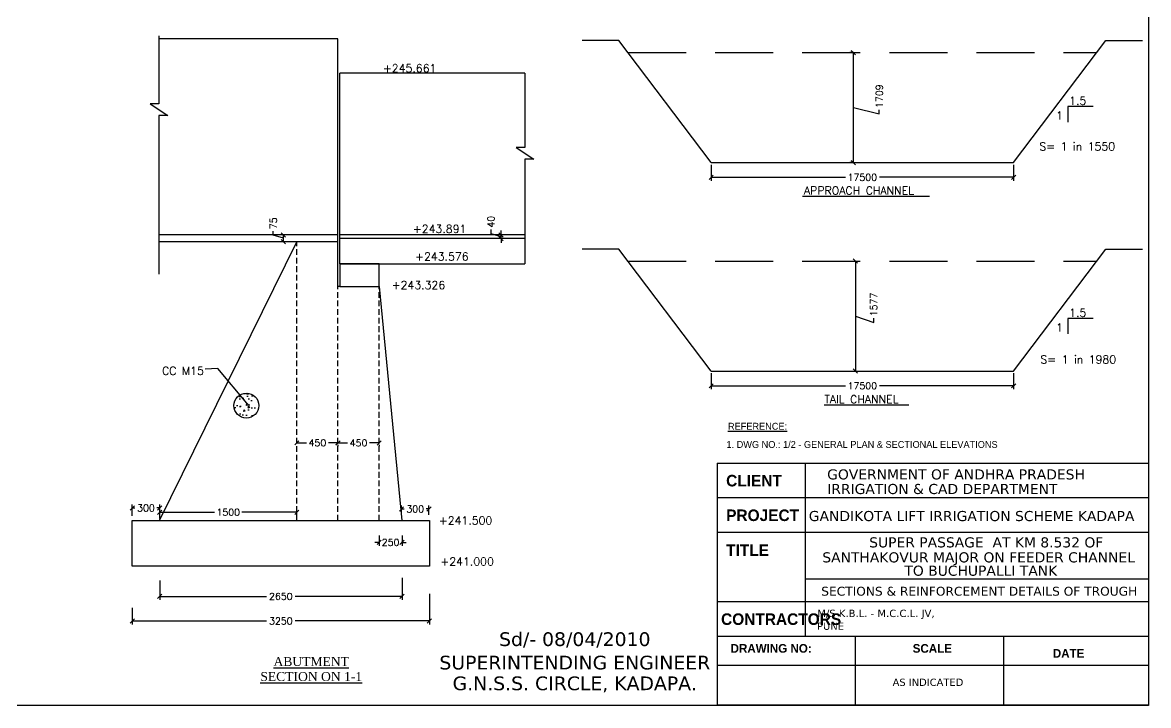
# Model space of a CAD drawing. Header units: inches. Extents: x 103704 to 190976, y -124356 to 89240.
# Drawn here: x 166350 to 190976, y -124356 to -109412 of the extents above; entities that cross this region are included whole.
import ezdxf
from ezdxf.enums import TextEntityAlignment as Align

# ---------------------------------------------------------------- set-up
doc = ezdxf.new("R2010")
doc.units = ezdxf.units.IN
doc.header["$LTSCALE"] = 100
doc.header["$MEASUREMENT"] = 0
doc.header["$PDMODE"] = 3
doc.linetypes.add('DASHED', pattern=[19.05, 12.7, -6.35])
doc.linetypes.add('DASHED2', pattern=[0.375, 0.25, -0.125])
for name, color, linetype in [('Dim', 7, 'Continuous'), ('SHEET', 3, 'Continuous'), ('Text', 7, 'Continuous')]:
    doc.layers.add(name, color=color, linetype=linetype)
doc.styles.add('ARIAL', font='times.ttf')
doc.styles.add('CITYBLUEPR', font='cityb___.ttf')
doc.styles.add('ROMANS', font='romans')
doc.styles.get("Standard").update_dxf_attribs({"font": ''})
doc.styles.add('VERDANA', font='verdana.ttf')
doc.styles.get('Standard').set_extended_font_data('Univers Extended')
doc.dimstyles.new('Raj-50', dxfattribs={"dimscale": 50, "dimtxt": 2, "dimasz": 1.25, "dimexe": 1, "dimexo": 0.625, "dimtad": 0, "dimtxsty": 'ROMANS', "dimblk": 'OBLIQUE', "dimcen": 1.25, "dimclrd": 256, "dimclre": 256, "dimclrt": 256, "dimadec": 0, "dimazin": 0, "dimtfac": 1, "dimtmove": 1, "dimatfit": 3, "dimfxl": 1, "dimlwd": -1, "dimlwe": -1, "dimarcsym": 0})
doc.dimstyles.new('Raj-75', dxfattribs={"dimscale": 75, "dimtxt": 2, "dimasz": 1.25, "dimexe": 1, "dimexo": 0.625, "dimtad": 0, "dimtxsty": 'ROMANS', "dimblk": 'OBLIQUE', "dimcen": 1.25, "dimclrd": 256, "dimclre": 256, "dimclrt": 256, "dimadec": 0, "dimazin": 0, "dimtfac": 1, "dimtmove": 1, "dimatfit": 3, "dimfxl": 1, "dimlwd": -1, "dimlwe": -1, "dimarcsym": 0})

# ---------------------------------------------------------------- blocks, each defined once
blk = doc.blocks.new('_Oblique')
at = {"color": 0, "linetype": 'ByBlock', "lineweight": -2}
blk.add_line((-0.5, -0.5), (0.5, 0.5), dxfattribs=at)
blk = doc.blocks.new('*D84')
at = {"layer": 'Defpoints', "color": 0, "transparency": 16777216}
for p in [(172350, -118609), (172350, -118628), (173250, -118628)]:
    blk.add_point(p, dxfattribs=at)
at = {"layer": 'Dim', "transparency": 16777216}
for p, q in [((172350, -118581), (172350, -118534)), ((172350, -118609), (172560, -118609)), ((173250, -118609), (173040, -118609)), ((173250, -118581), (173250, -118534))]:
    blk.add_line(p, q, dxfattribs=at)
at = {"layer": 'Dim', "transparency": 16777216, "xscale": 93.75, "yscale": 93.75, "zscale": 93.75, "rotation": 180}
blk.add_blockref('_Oblique', (172350, -118609), dxfattribs=at)
at = {"layer": 'Dim', "transparency": 16777216, "xscale": 93.75, "yscale": 93.75, "zscale": 93.75}
blk.add_blockref('_Oblique', (173250, -118609), dxfattribs=at)
at = {"layer": 'Dim', "transparency": 16777216, "insert": (172800, -118609), "char_height": 150, "attachment_point": 5, "style": 'ROMANS'}
blk.add_mtext('450', dxfattribs=at)
blk = doc.blocks.new('*D85')
at = {"layer": 'Defpoints', "color": 0, "transparency": 16777216}
for p in [(173250, -118609), (174150, -118609), (174150, -118610)]:
    blk.add_point(p, dxfattribs=at)
at = {"layer": 'Dim', "transparency": 16777216}
for p, q in [((173250, -118610), (173460, -118610)), ((173250, -118656), (173250, -118685)), ((174150, -118610), (173940, -118610)), ((174150, -118656), (174150, -118685))]:
    blk.add_line(p, q, dxfattribs=at)
at = {"layer": 'Dim', "transparency": 16777216, "xscale": 93.75, "yscale": 93.75, "zscale": 93.75, "rotation": 180}
blk.add_blockref('_Oblique', (173250, -118610), dxfattribs=at)
at = {"layer": 'Dim', "transparency": 16777216, "xscale": 93.75, "yscale": 93.75, "zscale": 93.75}
blk.add_blockref('_Oblique', (174150, -118610), dxfattribs=at)
at = {"layer": 'Dim', "transparency": 16777216, "insert": (173700, -118610), "char_height": 150, "attachment_point": 5, "style": 'ROMANS'}
blk.add_mtext('450', dxfattribs=at)
blk = doc.blocks.new('*D86')
at = {"layer": 'Defpoints', "color": 0, "transparency": 16777216}
for p in [(174150, -120590), (174650, -120590), (174150, -120788)]:
    blk.add_point(p, dxfattribs=at)
at = {"layer": 'Dim', "transparency": 16777216}
for p, q in [((174150, -120637), (174150, -120863)), ((174650, -120637), (174650, -120863)), ((174150, -120788), (174056, -120788)), ((174150, -120788), (174160, -120788)), ((174650, -120788), (174640, -120788)), ((174650, -120788), (174744, -120788))]:
    blk.add_line(p, q, dxfattribs=at)
at = {"layer": 'Dim', "transparency": 16777216, "xscale": 93.75, "yscale": 93.75, "zscale": 93.75}
blk.add_blockref('_Oblique', (174150, -120788), dxfattribs=at)
at = {"layer": 'Dim', "transparency": 16777216, "xscale": 93.75, "yscale": 93.75, "zscale": 93.75, "rotation": 180}
blk.add_blockref('_Oblique', (174650, -120788), dxfattribs=at)
at = {"layer": 'Dim', "transparency": 16777216, "insert": (174400, -120788), "char_height": 150, "attachment_point": 5, "style": 'ROMANS'}
blk.add_mtext('250', dxfattribs=at)
blk = doc.blocks.new('*D87')
at = {"layer": 'Defpoints', "color": 0, "transparency": 16777216}
for p in [(175239, -120055), (174639, -120228), (175239, -120228)]:
    blk.add_point(p, dxfattribs=at)
at = {"layer": 'Dim', "transparency": 16777216}
for p, q in [((174639, -120182), (174639, -119980)), ((174639, -120055), (174700, -120055)), ((175239, -120055), (175179, -120055)), ((175239, -120182), (175239, -119980))]:
    blk.add_line(p, q, dxfattribs=at)
at = {"layer": 'Dim', "transparency": 16777216, "xscale": 93.75, "yscale": 93.75, "zscale": 93.75, "rotation": 180}
blk.add_blockref('_Oblique', (174639, -120055), dxfattribs=at)
at = {"layer": 'Dim', "transparency": 16777216, "xscale": 93.75, "yscale": 93.75, "zscale": 93.75}
blk.add_blockref('_Oblique', (175239, -120055), dxfattribs=at)
at = {"layer": 'Dim', "transparency": 16777216, "insert": (174939, -120055), "char_height": 150, "attachment_point": 5, "style": 'ROMANS'}
blk.add_mtext('300', dxfattribs=at)
blk = doc.blocks.new('*D88')
at = {"layer": 'Defpoints', "color": 0, "transparency": 16777216}
for p in [(168750, -120034), (168750, -120252), (169350, -120252)]:
    blk.add_point(p, dxfattribs=at)
at = {"layer": 'Dim', "transparency": 16777216}
for p, q in [((168750, -120206), (168750, -119959)), ((168750, -120034), (168810, -120034)), ((169350, -120034), (169290, -120034)), ((169350, -120206), (169350, -119959))]:
    blk.add_line(p, q, dxfattribs=at)
at = {"layer": 'Dim', "transparency": 16777216, "xscale": 93.75, "yscale": 93.75, "zscale": 93.75, "rotation": 180}
blk.add_blockref('_Oblique', (168750, -120034), dxfattribs=at)
at = {"layer": 'Dim', "transparency": 16777216, "xscale": 93.75, "yscale": 93.75, "zscale": 93.75}
blk.add_blockref('_Oblique', (169350, -120034), dxfattribs=at)
at = {"layer": 'Dim', "transparency": 16777216, "insert": (169050, -120034), "char_height": 150, "attachment_point": 5, "style": 'ROMANS'}
blk.add_mtext('300', dxfattribs=at)
blk = doc.blocks.new('*D104')
at = {"layer": 'Defpoints', "color": 0, "transparency": 16777216}
for p in [(175250, -121869), (168750, -122174), (168750, -122506)]:
    blk.add_point(p, dxfattribs=at)
at = {"layer": 'Dim', "transparency": 16777216}
for p, q in [((175250, -121916), (175250, -122581)), ((168750, -122221), (168750, -122581)), ((168750, -122506), (171689, -122506)), ((175250, -122506), (172311, -122506))]:
    blk.add_line(p, q, dxfattribs=at)
at = {"layer": 'Dim', "transparency": 16777216, "xscale": 93.75, "yscale": 93.75, "zscale": 93.75, "rotation": 180}
blk.add_blockref('_Oblique', (168750, -122506), dxfattribs=at)
at = {"layer": 'Dim', "transparency": 16777216, "xscale": 93.75, "yscale": 93.75, "zscale": 93.75}
blk.add_blockref('_Oblique', (175250, -122506), dxfattribs=at)
at = {"layer": 'Dim', "transparency": 16777216, "insert": (172000, -122506), "char_height": 150, "attachment_point": 5, "style": 'ROMANS'}
blk.add_mtext('3250', dxfattribs=at)
blk = doc.blocks.new('*D105')
at = {"layer": 'Defpoints', "color": 0, "transparency": 16777216}
for p in [(169350, -121574), (174650, -121519), (169350, -121970)]:
    blk.add_point(p, dxfattribs=at)
at = {"layer": 'Dim', "transparency": 16777216}
for p, q in [((169350, -121620), (169350, -122045)), ((174650, -121566), (174650, -122045)), ((169350, -121970), (171689, -121970)), ((174650, -121970), (172311, -121970))]:
    blk.add_line(p, q, dxfattribs=at)
at = {"layer": 'Dim', "transparency": 16777216, "xscale": 93.75, "yscale": 93.75, "zscale": 93.75, "rotation": 180}
blk.add_blockref('_Oblique', (169350, -121970), dxfattribs=at)
at = {"layer": 'Dim', "transparency": 16777216, "xscale": 93.75, "yscale": 93.75, "zscale": 93.75}
blk.add_blockref('_Oblique', (174650, -121970), dxfattribs=at)
at = {"layer": 'Dim', "transparency": 16777216, "insert": (172000, -121970), "char_height": 150, "attachment_point": 5, "style": 'ROMANS'}
blk.add_mtext('2650', dxfattribs=at)
blk = doc.blocks.new('*D103')
at = {"layer": 'Defpoints', "color": 0, "transparency": 16777216}
for p in [(172350, -120127), (169350, -120309), (172350, -120309)]:
    blk.add_point(p, dxfattribs=at)
at = {"layer": 'Dim', "transparency": 16777216}
for p, q in [((169350, -120262), (169350, -120052)), ((169350, -120127), (170549, -120127)), ((172350, -120127), (171150, -120127)), ((172350, -120262), (172350, -120052))]:
    blk.add_line(p, q, dxfattribs=at)
at = {"layer": 'Dim', "transparency": 16777216, "xscale": 93.75, "yscale": 93.75, "zscale": 93.75, "rotation": 180}
blk.add_blockref('_Oblique', (169350, -120127), dxfattribs=at)
at = {"layer": 'Dim', "transparency": 16777216, "xscale": 93.75, "yscale": 93.75, "zscale": 93.75}
blk.add_blockref('_Oblique', (172350, -120127), dxfattribs=at)
at = {"layer": 'Dim', "transparency": 16777216, "insert": (170850, -120127), "char_height": 150, "attachment_point": 5, "style": 'ROMANS'}
blk.add_mtext('1500', dxfattribs=at)
blk = doc.blocks.new('*D106')
at = {"layer": 'Defpoints', "color": 0, "transparency": 16777216}
for p in [(176818, -114059), (176950, -114059), (176950, -114139)]:
    blk.add_point(p, dxfattribs=at)
at = {"layer": 'Dim', "transparency": 16777216}
for p, q in [((176598, -114033), (176598, -113939)), ((176818, -114059), (176818, -113965)), ((176818, -114099), (176598, -114033)), ((176903, -114059), (176743, -114059)), ((176903, -114139), (176743, -114139)), ((176818, -114139), (176818, -114059)), ((176818, -114139), (176818, -114059)), ((176818, -114139), (176818, -114232))]:
    blk.add_line(p, q, dxfattribs=at)
at = {"layer": 'Dim', "transparency": 16777216, "xscale": 93.75, "yscale": 93.75, "zscale": 93.75}
for p, rotation in [((176818, -114059), 270), ((176818, -114139), 90)]:
    blk.add_blockref('_Oblique', p, dxfattribs=dict(at, rotation=rotation))
at = {"layer": 'Dim', "transparency": 16777216, "insert": (176598, -113771), "char_height": 150, "attachment_point": 5, "rotation": 90, "style": 'ROMANS'}
blk.add_mtext('40', dxfattribs=at)
blk = doc.blocks.new('*D107')
at = {"layer": 'Defpoints', "color": 0, "transparency": 16777216}
for p in [(172056, -114059), (172181, -114059), (172181, -114209)]:
    blk.add_point(p, dxfattribs=at)
at = {"layer": 'Dim', "transparency": 16777216}
for p, q in [((171835, -114068), (171835, -113974)), ((172056, -114134), (171835, -114068)), ((172134, -114059), (171981, -114059)), ((172134, -114209), (171981, -114209)), ((172056, -114209), (172056, -114059))]:
    blk.add_line(p, q, dxfattribs=at)
at = {"layer": 'Dim', "transparency": 16777216, "xscale": 93.75, "yscale": 93.75, "zscale": 93.75}
for p, rotation in [((172056, -114059), 90), ((172056, -114209), 270)]:
    blk.add_blockref('_Oblique', p, dxfattribs=dict(at, rotation=rotation))
at = {"layer": 'Dim', "transparency": 16777216, "insert": (171835, -113806), "char_height": 150, "attachment_point": 5, "rotation": 90, "style": 'ROMANS'}
blk.add_mtext('75', dxfattribs=at)
blk = doc.blocks.new('*D213')
at = {"layer": 'Defpoints', "color": 0, "transparency": 16777216}
for p in [(184491, -114632), (184491, -117039), (184566, -117039)]:
    blk.add_point(p, dxfattribs=at)
at = {"layer": 'Dim', "transparency": 16777216}
for p, q in [((184538, -114632), (184641, -114632)), ((184566, -114632), (184566, -117039)), ((184566, -115835), (184967, -115976)), ((184967, -115976), (184967, -115882)), ((184538, -117039), (184641, -117039))]:
    blk.add_line(p, q, dxfattribs=at)
at = {"layer": 'Dim', "transparency": 16777216, "xscale": 93.75, "yscale": 93.75, "zscale": 93.75}
for p, rotation in [((184566, -114632), 90), ((184566, -117039), 270)]:
    blk.add_blockref('_Oblique', p, dxfattribs=dict(at, rotation=rotation))
at = {"layer": 'Dim', "transparency": 16777216, "insert": (184967, -115582), "char_height": 150, "attachment_point": 5, "rotation": 90, "style": 'ROMANS'}
blk.add_mtext('1577', dxfattribs=at)
blk = doc.blocks.new('*D214')
at = {"layer": 'Defpoints', "color": 0, "transparency": 16777216}
for p in [(184521, -110069), (184571, -110069), (184571, -112476)]:
    blk.add_point(p, dxfattribs=at)
at = {"layer": 'Dim', "transparency": 16777216}
for p, q in [((184524, -110069), (184446, -110069)), ((184521, -112476), (184521, -110069)), ((184521, -111273), (185089, -111413)), ((185089, -111413), (185089, -111320)), ((184524, -112476), (184446, -112476))]:
    blk.add_line(p, q, dxfattribs=at)
at = {"layer": 'Dim', "transparency": 16777216, "xscale": 93.75, "yscale": 93.75, "zscale": 93.75}
for p, rotation in [((184521, -110069), 90), ((184521, -112476), 270)]:
    blk.add_blockref('_Oblique', p, dxfattribs=dict(at, rotation=rotation))
at = {"layer": 'Dim', "transparency": 16777216, "insert": (185089, -111023), "char_height": 150, "attachment_point": 5, "rotation": 90, "style": 'ROMANS'}
blk.add_mtext('1709', dxfattribs=at)
blk = doc.blocks.new('*D215')
at = {"layer": 'Defpoints', "color": 0, "transparency": 16777216}
for p in [(181411, -117039), (188025, -117039), (188025, -117361)]:
    blk.add_point(p, dxfattribs=at)
at = {"layer": 'Dim', "transparency": 16777216}
for p, q in [((181411, -117086), (181411, -117436)), ((188025, -117086), (188025, -117436)), ((181411, -117361), (184346, -117361)), ((188025, -117361), (185090, -117361))]:
    blk.add_line(p, q, dxfattribs=at)
at = {"layer": 'Dim', "transparency": 16777216, "xscale": 93.75, "yscale": 93.75, "zscale": 93.75, "rotation": 180}
blk.add_blockref('_Oblique', (181411, -117361), dxfattribs=at)
at = {"layer": 'Dim', "transparency": 16777216, "xscale": 93.75, "yscale": 93.75, "zscale": 93.75}
blk.add_blockref('_Oblique', (188025, -117361), dxfattribs=at)
at = {"layer": 'Dim', "transparency": 16777216, "insert": (184718, -117361), "char_height": 150, "attachment_point": 5, "style": 'ROMANS'}
blk.add_mtext('17500', dxfattribs=at)
blk = doc.blocks.new('*D216')
at = {"layer": 'Defpoints', "color": 0, "transparency": 16777216}
for p in [(181411, -112476), (188025, -112476), (188025, -112798)]:
    blk.add_point(p, dxfattribs=at)
at = {"layer": 'Dim', "transparency": 16777216}
for p, q in [((181411, -112523), (181411, -112873)), ((188025, -112523), (188025, -112873)), ((181411, -112798), (184346, -112798)), ((188025, -112798), (185090, -112798))]:
    blk.add_line(p, q, dxfattribs=at)
at = {"layer": 'Dim', "transparency": 16777216, "xscale": 93.75, "yscale": 93.75, "zscale": 93.75, "rotation": 180}
blk.add_blockref('_Oblique', (181411, -112798), dxfattribs=at)
at = {"layer": 'Dim', "transparency": 16777216, "xscale": 93.75, "yscale": 93.75, "zscale": 93.75}
blk.add_blockref('_Oblique', (188025, -112798), dxfattribs=at)
at = {"layer": 'Dim', "transparency": 16777216, "insert": (184718, -112798), "char_height": 150, "attachment_point": 5, "style": 'ROMANS'}
blk.add_mtext('17500', dxfattribs=at)

msp = doc.modelspace()

# ---------------------------------------------------------------- hatches: boundary and pattern name
at = {"layer": 'Dim'}
h = msp.add_hatch(dxfattribs=at)
h.set_pattern_fill('AR-CONC', scale=50, style=0)
h.set_pattern_definition([(130, (261647.5, -61904.15), (-358.6301, -31.3761), [37.5, -412.5]), (185, (261647.5, -61904.15), (69.3757, 376.0961), [30, -330]), (79.5486, (261617.62, -61906.77), (-289.2547, 344.7198), [31.8701, -350.571]), (133.8158, (261647.5, -61804.15), (-533.6205, -82.7595), [56.25, -618.75]), (83.3644, (261603.04, -61811.05), (-467.3314, 487.059), [47.8051, -525.8565]), (188.8158, (261647.5, -61804.15), (-467.331, 487.0593), [45, -495]), (159, (261597.5, -61829.15), (-298.4535, -201.30945), [37.5, -412.5]), (214, (261597.5, -61829.15), (-121.6577, 362.575), [30, -330]), (108.5486, (261572.64, -61845.93), (-420.1113, 161.2652), [31.8701, -350.571]), (142.5, (261647.51, -61904.15), (-6.07993, 166.44693), [0, -326, 0, -335, 0, -331.25]), (172.5, (261647.51, -61904.15), (-131.53477, 197.20586), [0, -191, 0, -318.5, 0, -126.25]), (212.5, (261759.01, -61904.15), (-266.91122, -11.27744), [0, -125, 0, -390, 0, -517.5]), (222.5, (261809, -61904.15), (-291.5931, 50.0525), [0, -162.5, 0, -259, 0, -367.5])])
edge = h.paths.add_edge_path()
edge.add_arc((171245.842, -117794.136), 272.705, 180, 540, ccw=False)

# ---------------------------------------------------------------- linework, layer by layer
at = {"ltscale": 5}
for p, q in [((173249.771, -114208.661), (173249.771, -109765.669)), ((173289.771, -114678.661), (173289.771, -110518.661)), ((173249.771, -114058.661), (169331.792, -114058.661)), ((173249.771, -114208.661), (169331.792, -114208.661)), ((177336.447, -114058.661), (173289.771, -114058.661)), ((173289.771, -114688.661), (173289.771, -114058.661)), ((177336.447, -114138.661), (173289.771, -114138.661)), ((173289.771, -114688.661), (177336.447, -114688.661)), ((174149.771, -115188.661), (174649.771, -120308.661))]:
    msp.add_line(p, q, dxfattribs=at)
at = {"color": 3, "ltscale": 5}
for p, q in [((177336.447, -110518.661), (173289.771, -110518.661)), ((177336.447, -114058.661), (173289.771, -114058.661))]:
    msp.add_line(p, q, dxfattribs=at)
at = {"linetype": 'Continuous', "ltscale": 5}
msp.add_line((169349.771, -120308.661), (172349.771, -114208.661), dxfattribs=at)
at = {"linetype": 'DASHED2', "ltscale": 5}
for p, q in [((172349.771, -120308.661), (172349.771, -114208.661)), ((173249.771, -120308.661), (173249.771, -115188.661)), ((174149.771, -120308.661), (174149.771, -115188.661))]:
    msp.add_line(p, q, dxfattribs=at)
at = {"color": 7, "ltscale": 5}
for points in [[(169331.792, -109705.246), (169331.792, -111190.079), (169143.236, -111190.079), (169525.688, -111447.574), (169331.792, -111447.574), (169331.792, -114921.466)], [(177336.447, -110518.661), (177336.447, -112144.031), (177147.891, -112144.031), (177530.343, -112401.526), (177336.447, -112401.526), (177336.447, -114688.661)]]:
    msp.add_lwpolyline(points, dxfattribs=at)
at = {"ltscale": 5}
msp.add_lwpolyline([(173289.771, -115188.661), (173249.771, -115188.661), (173249.771, -114058.661), (172349.771, -114058.661)], dxfattribs=at)
for points in [[(174149.771, -114688.661), (173289.771, -114688.661), (173289.771, -115188.661), (174149.771, -115188.661)], [(175249.771, -121308.661), (168749.771, -121308.661), (168749.771, -120308.661), (175249.771, -120308.661)]]:
    msp.add_lwpolyline(points, close=True, dxfattribs=at)
at = {"layer": 'Dim'}
for p, q in [((179394.935, -109806.415), (178593.055, -109806.415)), ((181411.402, -112476.352), (179394.935, -109806.415)), ((188024.577, -112476.352), (190041.043, -109806.415)), ((190041.043, -109806.415), (190842.924, -109806.415)), ((189763.816, -111251.15), (189213.095, -111251.15)), ((189213.095, -111251.15), (189213.095, -111588.735)), ((181411.402, -112476.352), (188024.577, -112476.352)), ((183410.585, -113210.995), (186186.438, -113210.995)), ((179394.935, -114368.827), (178593.055, -114368.827)), ((181411.402, -117038.763), (179394.935, -114368.827)), ((188024.577, -117038.763), (190041.043, -114368.827)), ((190041.043, -114368.827), (190842.924, -114368.827)), ((189763.816, -115889.482), (189213.095, -115889.482)), ((189213.095, -115889.482), (189213.095, -116227.067)), ((181411.402, -117038.763), (188024.577, -117038.763)), ((183886.407, -117778.187), (185736.983, -117778.187))]:
    msp.add_line(p, q, dxfattribs=at)
at = {"layer": 'Dim', "linetype": 'DASHED'}
for p, q in [((179593.528, -110069.365), (189842.45, -110069.365)), ((179593.528, -114631.777), (189842.45, -114631.777))]:
    msp.add_line(p, q, dxfattribs=at)
at = {"layer": 'Dim'}
msp.add_lwpolyline([(145429.423, -95016.856), (190975.765, -95016.856), (190975.765, -124355.842), (145429.423, -124355.842)], close=True, dxfattribs=at)
at = {"layer": 'Dim', "color": 7}
msp.add_circle((171245.842, -117794.136), 272.705, dxfattribs=at)
at = {"layer": 'SHEET', "color": 7}
for p, q in [((181544.954, -119050.728), (190975.765, -119050.728)), ((181544.954, -119050.728), (181544.954, -124338.458)), ((183472.489, -122839.319), (183472.489, -119050.728)), ((181544.954, -119808.431), (190975.765, -119808.431)), ((181544.954, -120566.134), (190975.765, -120566.134)), ((183472.489, -121587.92), (190975.765, -121587.92)), ((181544.954, -122081.541), (190975.765, -122081.541)), ((181544.954, -122839.319), (190975.765, -122839.319)), ((184559.072, -122839.319), (184559.072, -124338.458)), ((187806.184, -122839.319), (187806.184, -124338.458)), ((181544.954, -123470.739), (190975.765, -123470.739)), ((181544.954, -124338.458), (190975.765, -124338.458))]:
    msp.add_line(p, q, dxfattribs=at)
at = {"layer": 'Text'}
msp.add_line((173249.771, -109765.669), (169331.792, -109765.669), dxfattribs=at)

# ---------------------------------------------------------------- texts
at = {"color": 7}
msp.add_text('%%UREFERENCE:', height=150, dxfattribs=at).set_placement((182425.394, -118320.735), align=Align.CENTER)
msp.add_text('1. DWG NO.: 1/2 - GENERAL PLAN & SECTIONAL ELEVATIONS', height=150, dxfattribs=at).set_placement((181746.617, -118719.797))
at = {"style": 'VERDANA', "width": 1}
for s, p in [('Sd/- 08/04/2010', (178429.221, -123054.342)), ('SUPERINTENDING ENGINEER', (178429.221, -123567.182)), ('G.N.S.S. CIRCLE, KADAPA.', (178429.221, -124020.933))]:
    msp.add_text(s, height=300, dxfattribs=at).set_placement(p, align=Align.CENTER)
at = {"color": 7, "linetype": 'Continuous', "insert": (172664.589, -123295.862), "char_height": 196.5598, "attachment_point": 2, "style": 'ARIAL'}
msp.add_mtext('{\\LABUTMENT\\PSECTION ON 1-1}', dxfattribs=at)
at = {"layer": 'SHEET', "color": 7, "width": 1}
for s, height, style, p in [('GOVERNMENT OF ANDHRA PRADESH', 220.99678, 'VERDANA', (183948.456, -119409.761)), ('CLIENT', 252.5678, 'CITYBLUEPR', (181739.205, -119562.265)), ('IRRIGATION & CAD DEPARTMENT', 220.99678, 'VERDANA', (183948.456, -119729.005)), ('PROJECT', 252.5678, 'CITYBLUEPR', (181739.205, -120319.968)), ('GANDIKOTA LIFT IRRIGATION SCHEME KADAPA', 220.99678, 'VERDANA', (183546.768, -120320.722)), ('TITLE', 252.5678, 'CITYBLUEPR', (181739.205, -121085.554)), ('CONTRACTORS', 252.56775, 'CITYBLUEPR', (181627.825, -122593.078)), ('M/S K.B.L. - M.C.C.L. JV,', 159.78523, 'VERDANA', (183732.432, -122420.402)), ('PUNE', 159.7852, 'VERDANA', (183724.422, -122700.271)), ('DRAWING NO:', 189.42582, 'CITYBLUEPR', (181837.084, -123200.969)), ('SCALE', 189.4258, 'CITYBLUEPR', (185819.087, -123201.531)), ('DATE', 189.4258, 'CITYBLUEPR', (188883.546, -123310.006)), ('AS INDICATED', 157.85485, 'VERDANA', (185379.863, -123926.887))]:
    msp.add_text(s, height=height, dxfattribs=dict(at, style=style)).set_placement(p)
at = {"layer": 'SHEET', "color": 7, "style": 'VERDANA', "width": 1}
for s, height, p in [(' SUPER PASSAGE  AT KM 8.532 OF', 220.99678, (187379.241, -120896.981)), ('SANTHAKOVUR MAJOR ON FEEDER CHANNEL ', 220.99678, (187308.833, -121224.945)), ('TO BUCHUPALLI TANK', 220.99678, (187308.833, -121517.159)), ('SECTIONS & REINFORCEMENT DETAILS OF TROUGH', 194.4, (187274.47, -121952.919))]:
    msp.add_text(s, height=height, dxfattribs=at).set_placement(p, align=Align.CENTER)
at = {"layer": 'Text', "style": 'ROMANS'}
msp.add_text('+245.661', height=175, dxfattribs=at).set_placement((174816.788, -110552.732), align=Align.BOTTOM_CENTER)
at = {"layer": 'Text', "color": 7, "style": 'ROMANS'}
for s, p in [('1.5', (189241.944, -111210.859)), ('1', (188952.869, -111534.315)), ('S= 1 in 1550', (188588.314, -112211.469)), ('APPROACH CHANNEL', (183440.54, -113176.414)), ('1.5', (189241.944, -115849.191)), ('1', (188952.869, -116172.646)), ('S= 1 in 1980', (188611.033, -116872.269)), ('TAIL CHANNEL', (183888.068, -117743.607))]:
    msp.add_text(s, height=175, dxfattribs=at).set_placement(p)
msp.add_text('+243.891', height=175, dxfattribs=at).set_placement((175472.579, -114067.112), align=Align.BOTTOM_CENTER)
for s, p in [('+243.576', (176106.223, -114532.769)), ('+243.326', (175593.98, -115156.655)), ('+241.500', (176625.464, -120307.887)), ('+241.000', (176659.13, -121205.658))]:
    msp.add_text(s, height=175, dxfattribs=at).set_placement(p, align=Align.MIDDLE_RIGHT)
at = {"layer": 'Text', "color": 7, "insert": (170316.584, -116946.235), "char_height": 175, "attachment_point": 3, "style": 'ROMANS'}
msp.add_mtext('CC M15', dxfattribs=at)

# ---------------------------------------------------------------- dimensions: what is measured, and where the dimension line sits
at = {"layer": 'Dim'}
for base, p1, p2, text, picture, middle in [((184520.761, -110069.365), (184571.103, -112476.352), (184571.103, -110069.365), '1709', '*D214', (185088.636, -111272.859)), ((184566.197, -117038.763), (184491.124, -114631.777), (184491.124, -117038.763), '1577', '*D213', (184966.99, -115835.27))]:
    dim = msp.add_linear_dim(base=base, p1=p1, p2=p2, angle=90, text=text, dimstyle='Raj-75', override={"dimfxl": 150}, dxfattribs=at)
    dim.commit()
    dim.dimension.update_dxf_attribs({"geometry": picture, "text_midpoint": middle, "dimtype": 160})
for base, p1, p2, text, picture, middle in [((188024.577, -112798.424), (181411.402, -112476.352), (188024.577, -112476.352), '17500', '*D216', (184717.989, -112798.424)), ((188024.577, -117360.836), (181411.402, -117038.763), (188024.577, -117038.763), '17500', '*D215', (184717.989, -117360.836)), ((172349.771, -118609.439), (173249.771, -118627.51), (172349.771, -118627.51), '450', '*D84', (172799.771, -118609.439)), ((174149.771, -118610.4), (173249.771, -118609.439), (174149.771, -118609.439), '450', '*D85', (173699.771, -118610.4)), ((168749.771, -120033.814), (169349.771, -120252.389), (168749.771, -120252.389), '300', '*D88', (169049.771, -120033.814)), ((172349.771, -120126.682), (169349.771, -120308.661), (172349.771, -120308.661), '1500', '*D103', (170849.771, -120126.682)), ((175239.391, -120054.92), (174639.391, -120228.477), (175239.391, -120228.477), '300', '*D87', (174939.391, -120054.92)), ((174149.771, -120787.853), (174649.771, -120590.019), (174149.771, -120590.019), '250', '*D86', (174399.771, -120787.853))]:
    dim = msp.add_linear_dim(base=base, p1=p1, p2=p2, text=text, dimstyle='Raj-75', override={"dimfxl": 150}, dxfattribs=at)
    dim.commit()
    dim.dimension.update_dxf_attribs({"geometry": picture, "text_midpoint": middle})
at = {"layer": 'Dim', "color": 7}
for base, p1, p2, text, picture, middle in [((172055.767, -114058.661), (172180.539, -114208.661), (172180.539, -114058.661), '75', '*D107', (171835.455, -113926.942)), ((176818.348, -114058.661), (176950.12, -114138.661), (176950.12, -114058.661), '40', '*D106', (176598.036, -113891.942))]:
    dim = msp.add_linear_dim(base=base, p1=p1, p2=p2, angle=90, text=text, dimstyle='Raj-75', override={"dimfxl": 150}, dxfattribs=at)
    dim.commit()
    dim.dimension.update_dxf_attribs({"geometry": picture, "text_midpoint": middle})
at = {"layer": 'Dim'}
for base, p1, p2, text, picture, middle in [((169349.771, -121970.289), (174649.771, -121518.979), (169349.771, -121573.564), '2650', '*D105', (171999.771, -121970.289)), ((168749.771, -122506.378), (175249.771, -121869.115), (168749.771, -122173.992), '3250', '*D104', (171999.771, -122506.378))]:
    dim = msp.add_linear_dim(base=base, p1=p1, p2=p2, angle=180, text=text, dimstyle='Raj-75', override={"dimfxl": 150}, dxfattribs=at)
    dim.commit()
    dim.dimension.update_dxf_attribs({"geometry": picture, "text_midpoint": middle})

# ---------------------------------------------------------------- leaders
at = {"layer": 'Dim', "color": 7, "annotation_type": 0, "has_hookline": 1, "hookline_direction": 1, "text_width": 1008.333}
msp.add_leader([(171257.565, -117741.495), (170624.456, -116982.914), (170347.834, -116994.062)], dimstyle='Raj-50', override={"dimasz": 2}, dxfattribs=at)

doc.saveas('drawing.dxf')
